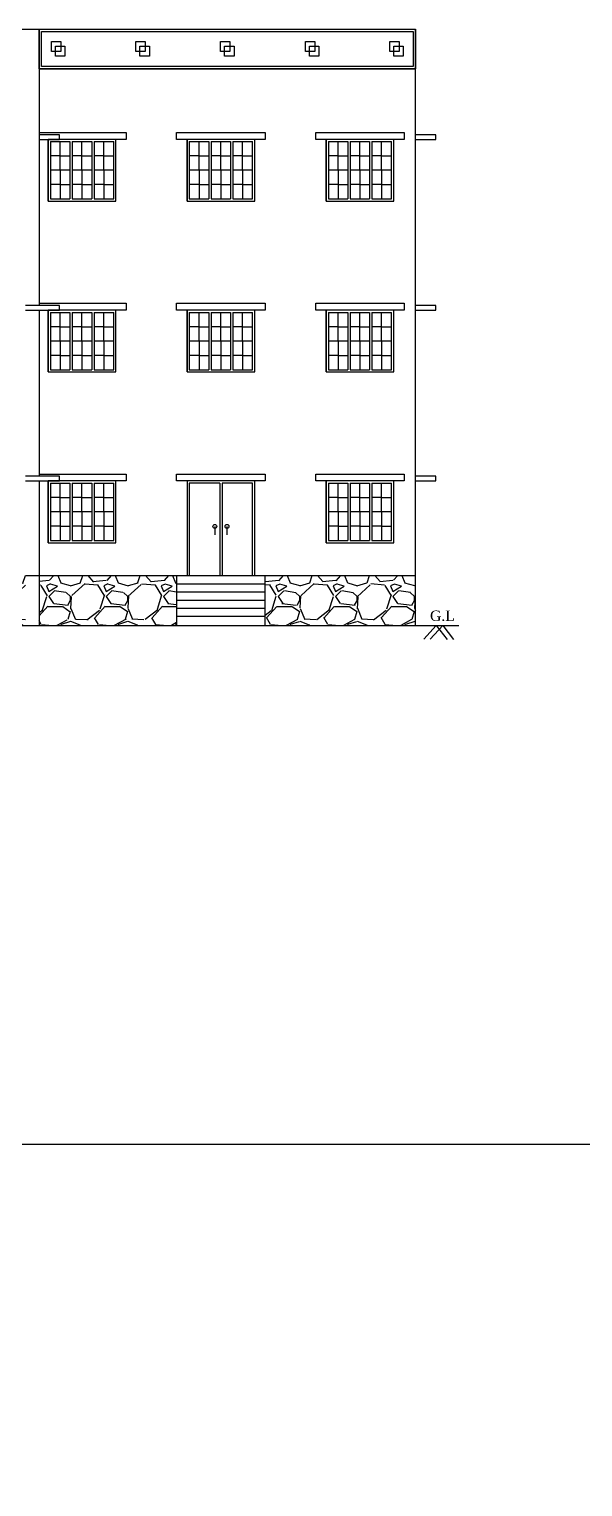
# Model space of a CAD drawing. Header units: metres. Extents: x 1336 to 1656, y -163 to -53.
# Drawn here: x 1446.89 to 1459.15, y -107.81 to -75.54 of the extents above; entities that cross this region are included whole.
import ezdxf

# ---------------------------------------------------------------- set-up
doc = ezdxf.new("R2010")
doc.units = ezdxf.units.M
doc.header["$PDMODE"] = 3
doc.header["$PDSIZE"] = -15
doc.layers.add('.', color=7, linetype='Continuous')
doc.styles.add('Ar Bold', font='arialbd.ttf')
doc.styles.get("Standard").update_dxf_attribs({"font": 'times.ttf'})
doc.dimstyles.new('~dimensions', dxfattribs={"dimtxt": 0.25, "dimasz": 0.17, "dimexe": 0.05, "dimexo": 0.0625, "dimgap": 0.06, "dimtad": 1, "dimzin": 4, "dimdsep": 46, "dimtxsty": 'Ar Bold', "dimcen": 0.09, "dimse1": 1, "dimse2": 1, "dimsd1": 1, "dimsd2": 1, "dimclrt": 71, "dimadec": 0, "dimazin": 0, "dimtfac": 1, "dimtix": 1, "dimtofl": 0, "dimtmove": 2, "dimatfit": 3, "dimfxl": 0, "dimtolj": 1, "dimtzin": 0, "dimarcsym": 0})

# ---------------------------------------------------------------- blocks, each defined once
blk = doc.blocks.new('*D937')
at = {"layer": 'Defpoints', "color": 0}
for p in [(1428.097, -107.699), (1455.447, -107.699), (1455.447, -107.814)]:
    blk.add_point(p, dxfattribs=at)
at = {"color": 71, "insert": (1441.772, -107.627), "char_height": 0.25, "attachment_point": 5, "style": 'Ar Bold'}
blk.add_mtext('\\A1;27.35', dxfattribs=at)

msp = doc.modelspace()

# ---------------------------------------------------------------- hatches: boundary and pattern name
at = {"layer": '.'}
h = msp.add_hatch(dxfattribs=at)
h.set_pattern_fill('GRAVEL', color=256, scale=0.05)
h.paths.add_polyline_path([(1440.4821, -87.64), (1440.4821, -88.74), (1446.8121, -88.74), (1446.8121, -87.64)])
h.paths.add_polyline_path([(1447.1121, -87.64), (1447.1121, -88.74), (1450.1571, -88.74), (1450.1571, -87.64)])
h.paths.add_polyline_path([(1452.1171, -87.64), (1452.1171, -88.74), (1455.4471, -88.74), (1455.4471, -87.64)])

# ---------------------------------------------------------------- linework, layer by layer
for p, q in [((1432.0921, -75.54), (1455.4471, -75.54)), ((1447.1121, -75.54), (1447.1121, -81.66)), ((1455.4471, -88.74), (1455.4471, -75.54)), ((1447.1121, -76.42), (1455.4471, -76.42)), ((1447.3121, -79.35), (1447.3121, -77.98)), ((1447.3621, -78.03), (1447.3621, -79.3)), ((1447.3621, -78.03), (1447.7941, -78.03)), ((1447.5781, -78.665), (1447.5781, -78.03)), ((1447.7941, -78.03), (1447.7941, -79.3)), ((1447.8441, -78.03), (1448.2761, -78.03)), ((1447.8441, -78.03), (1447.8441, -79.3)), ((1448.0601, -78.665), (1448.0601, -78.03)), ((1448.2761, -78.03), (1448.2761, -79.3)), ((1448.3261, -78.03), (1448.3261, -79.3)), ((1448.3261, -78.03), (1448.7621, -78.03)), ((1448.5421, -78.665), (1448.5421, -78.03)), ((1448.7621, -79.3), (1448.7621, -78.03)), ((1448.8121, -79.35), (1448.8121, -77.98)), ((1450.3871, -79.35), (1450.3871, -77.98)), ((1450.4371, -78.03), (1450.4371, -79.3)), ((1450.4371, -78.03), (1450.8691, -78.03)), ((1450.6531, -78.665), (1450.6531, -78.03)), ((1450.8691, -78.03), (1450.8691, -79.3)), ((1450.9191, -78.03), (1451.3511, -78.03)), ((1450.9191, -78.03), (1450.9191, -79.3)), ((1451.1351, -78.665), (1451.1351, -78.03)), ((1451.3511, -78.03), (1451.3511, -79.3)), ((1451.4011, -78.03), (1451.4011, -79.3)), ((1451.4011, -78.03), (1451.8371, -78.03)), ((1451.6171, -78.665), (1451.6171, -78.03)), ((1451.8371, -79.3), (1451.8371, -78.03)), ((1451.8871, -79.35), (1451.8871, -77.98)), ((1453.4671, -79.35), (1453.4671, -77.98)), ((1453.5171, -78.03), (1453.5171, -79.3)), ((1453.5171, -78.03), (1453.9491, -78.03)), ((1453.7331, -78.665), (1453.7331, -78.03)), ((1453.9491, -78.03), (1453.9491, -79.3)), ((1453.9991, -78.03), (1454.4311, -78.03)), ((1453.9991, -78.03), (1453.9991, -79.3)), ((1454.2151, -78.665), (1454.2151, -78.03)), ((1454.4311, -78.03), (1454.4311, -79.3)), ((1454.4811, -78.03), (1454.4811, -79.3)), ((1454.4811, -78.03), (1454.9171, -78.03)), ((1454.6971, -78.665), (1454.6971, -78.03)), ((1454.9171, -79.3), (1454.9171, -78.03)), ((1454.9671, -79.35), (1454.9671, -77.98)), ((1455.8971, -77.88), (1455.4471, -77.88)), ((1455.4471, -77.98), (1455.8971, -77.98)), ((1455.8971, -77.98), (1455.8971, -77.88)), ((1447.5781, -78.3475), (1447.3621, -78.3475)), ((1447.5781, -78.3475), (1447.7941, -78.3475)), ((1448.0601, -78.3475), (1447.8441, -78.3475)), ((1448.0601, -78.3475), (1448.2761, -78.3475)), ((1448.5421, -78.3475), (1448.3261, -78.3475)), ((1448.5421, -78.3475), (1448.7621, -78.3475)), ((1450.6531, -78.3475), (1450.4371, -78.3475)), ((1450.6531, -78.3475), (1450.8691, -78.3475)), ((1451.1351, -78.3475), (1450.9191, -78.3475)), ((1451.1351, -78.3475), (1451.3511, -78.3475)), ((1451.6171, -78.3475), (1451.4011, -78.3475)), ((1451.6171, -78.3475), (1451.8371, -78.3475)), ((1453.7331, -78.3475), (1453.5171, -78.3475)), ((1453.7331, -78.3475), (1453.9491, -78.3475)), ((1454.2151, -78.3475), (1453.9991, -78.3475)), ((1454.2151, -78.3475), (1454.4311, -78.3475)), ((1454.6971, -78.3475), (1454.4811, -78.3475)), ((1454.6971, -78.3475), (1454.9171, -78.3475)), ((1447.7941, -78.665), (1447.3621, -78.665)), ((1447.7941, -78.665), (1447.3621, -78.665)), ((1447.5781, -78.665), (1447.5781, -79.3)), ((1448.2761, -78.665), (1447.8441, -78.665)), ((1448.2761, -78.665), (1447.8441, -78.665)), ((1448.0601, -78.665), (1448.0601, -79.3)), ((1448.7621, -78.665), (1448.3261, -78.665)), ((1448.7621, -78.665), (1448.3261, -78.665)), ((1448.5421, -78.665), (1448.5421, -79.3)), ((1450.8691, -78.665), (1450.4371, -78.665)), ((1450.8691, -78.665), (1450.4371, -78.665)), ((1450.6531, -78.665), (1450.6531, -79.3)), ((1451.3511, -78.665), (1450.9191, -78.665)), ((1451.3511, -78.665), (1450.9191, -78.665)), ((1451.1351, -78.665), (1451.1351, -79.3)), ((1451.8371, -78.665), (1451.4011, -78.665)), ((1451.8371, -78.665), (1451.4011, -78.665)), ((1451.6171, -78.665), (1451.6171, -79.3)), ((1453.9491, -78.665), (1453.5171, -78.665)), ((1453.9491, -78.665), (1453.5171, -78.665)), ((1453.7331, -78.665), (1453.7331, -79.3)), ((1454.4311, -78.665), (1453.9991, -78.665)), ((1454.4311, -78.665), (1453.9991, -78.665)), ((1454.2151, -78.665), (1454.2151, -79.3)), ((1454.9171, -78.665), (1454.4811, -78.665)), ((1454.9171, -78.665), (1454.4811, -78.665)), ((1454.6971, -78.665), (1454.6971, -79.3)), ((1447.5781, -78.9825), (1447.3621, -78.9825)), ((1447.5781, -78.9825), (1447.7941, -78.9825)), ((1448.0601, -78.9825), (1447.8441, -78.9825)), ((1448.0601, -78.9825), (1448.2761, -78.9825)), ((1448.5421, -78.9825), (1448.3261, -78.9825)), ((1448.5421, -78.9825), (1448.7621, -78.9825)), ((1450.6531, -78.9825), (1450.4371, -78.9825)), ((1450.6531, -78.9825), (1450.8691, -78.9825)), ((1451.1351, -78.9825), (1450.9191, -78.9825)), ((1451.1351, -78.9825), (1451.3511, -78.9825)), ((1451.6171, -78.9825), (1451.4011, -78.9825)), ((1451.6171, -78.9825), (1451.8371, -78.9825)), ((1453.7331, -78.9825), (1453.5171, -78.9825)), ((1453.7331, -78.9825), (1453.9491, -78.9825)), ((1454.2151, -78.9825), (1453.9991, -78.9825)), ((1454.2151, -78.9825), (1454.4311, -78.9825)), ((1454.6971, -78.9825), (1454.4811, -78.9825)), ((1454.6971, -78.9825), (1454.9171, -78.9825)), ((1447.3621, -79.3), (1447.7941, -79.3)), ((1447.8441, -79.3), (1448.2761, -79.3)), ((1448.3261, -79.3), (1448.7621, -79.3)), ((1450.4371, -79.3), (1450.8691, -79.3)), ((1450.9191, -79.3), (1451.3511, -79.3)), ((1451.4011, -79.3), (1451.8371, -79.3)), ((1453.5171, -79.3), (1453.9491, -79.3)), ((1453.9991, -79.3), (1454.4311, -79.3)), ((1454.4811, -79.3), (1454.9171, -79.3)), ((1447.1121, -81.76), (1447.1121, -85.44)), ((1447.3121, -83.13), (1447.3121, -81.76)), ((1447.3621, -81.81), (1447.3621, -83.08)), ((1447.3621, -81.81), (1447.7941, -81.81)), ((1447.5781, -82.445), (1447.5781, -81.81)), ((1447.7941, -81.81), (1447.7941, -83.08)), ((1447.8441, -81.81), (1448.2761, -81.81)), ((1447.8441, -81.81), (1447.8441, -83.08)), ((1448.0601, -82.445), (1448.0601, -81.81)), ((1448.2761, -81.81), (1448.2761, -83.08)), ((1448.3261, -81.81), (1448.3261, -83.08)), ((1448.3261, -81.81), (1448.7621, -81.81)), ((1448.5421, -82.445), (1448.5421, -81.81)), ((1448.7621, -83.08), (1448.7621, -81.81)), ((1448.8121, -83.13), (1448.8121, -81.76)), ((1450.3871, -83.13), (1450.3871, -81.76)), ((1450.4371, -81.81), (1450.4371, -83.08)), ((1450.4371, -81.81), (1450.8691, -81.81)), ((1450.6531, -82.445), (1450.6531, -81.81)), ((1450.8691, -81.81), (1450.8691, -83.08)), ((1450.9191, -81.81), (1451.3511, -81.81)), ((1450.9191, -81.81), (1450.9191, -83.08)), ((1451.1351, -82.445), (1451.1351, -81.81)), ((1451.3511, -81.81), (1451.3511, -83.08)), ((1451.4011, -81.81), (1451.4011, -83.08)), ((1451.4011, -81.81), (1451.8371, -81.81)), ((1451.6171, -82.445), (1451.6171, -81.81)), ((1451.8371, -83.08), (1451.8371, -81.81)), ((1451.8871, -83.13), (1451.8871, -81.76)), ((1453.4671, -83.13), (1453.4671, -81.76)), ((1453.5171, -81.81), (1453.5171, -83.08)), ((1453.5171, -81.81), (1453.9491, -81.81)), ((1453.7331, -82.445), (1453.7331, -81.81)), ((1453.9491, -81.81), (1453.9491, -83.08)), ((1453.9991, -81.81), (1454.4311, -81.81)), ((1453.9991, -81.81), (1453.9991, -83.08)), ((1454.2151, -82.445), (1454.2151, -81.81)), ((1454.4311, -81.81), (1454.4311, -83.08)), ((1454.4811, -81.81), (1454.4811, -83.08)), ((1454.4811, -81.81), (1454.9171, -81.81)), ((1454.6971, -82.445), (1454.6971, -81.81)), ((1454.9171, -83.08), (1454.9171, -81.81)), ((1454.9671, -83.13), (1454.9671, -81.76)), ((1455.8971, -81.66), (1455.4471, -81.66)), ((1455.4471, -81.76), (1455.8971, -81.76)), ((1455.8971, -81.76), (1455.8971, -81.66)), ((1447.5781, -82.1275), (1447.3621, -82.1275)), ((1447.5781, -82.1275), (1447.7941, -82.1275)), ((1448.0601, -82.1275), (1447.8441, -82.1275)), ((1448.0601, -82.1275), (1448.2761, -82.1275)), ((1448.5421, -82.1275), (1448.3261, -82.1275)), ((1448.5421, -82.1275), (1448.7621, -82.1275)), ((1450.6531, -82.1275), (1450.4371, -82.1275)), ((1450.6531, -82.1275), (1450.8691, -82.1275)), ((1451.1351, -82.1275), (1450.9191, -82.1275)), ((1451.1351, -82.1275), (1451.3511, -82.1275)), ((1451.6171, -82.1275), (1451.4011, -82.1275)), ((1451.6171, -82.1275), (1451.8371, -82.1275)), ((1453.7331, -82.1275), (1453.5171, -82.1275)), ((1453.7331, -82.1275), (1453.9491, -82.1275)), ((1454.2151, -82.1275), (1453.9991, -82.1275)), ((1454.2151, -82.1275), (1454.4311, -82.1275)), ((1454.6971, -82.1275), (1454.4811, -82.1275)), ((1454.6971, -82.1275), (1454.9171, -82.1275)), ((1447.7941, -82.445), (1447.3621, -82.445)), ((1447.7941, -82.445), (1447.3621, -82.445)), ((1447.5781, -82.445), (1447.5781, -83.08)), ((1448.2761, -82.445), (1447.8441, -82.445)), ((1448.2761, -82.445), (1447.8441, -82.445)), ((1448.0601, -82.445), (1448.0601, -83.08)), ((1448.7621, -82.445), (1448.3261, -82.445)), ((1448.7621, -82.445), (1448.3261, -82.445)), ((1448.5421, -82.445), (1448.5421, -83.08)), ((1450.8691, -82.445), (1450.4371, -82.445)), ((1450.8691, -82.445), (1450.4371, -82.445)), ((1450.6531, -82.445), (1450.6531, -83.08)), ((1451.3511, -82.445), (1450.9191, -82.445)), ((1451.3511, -82.445), (1450.9191, -82.445)), ((1451.1351, -82.445), (1451.1351, -83.08)), ((1451.8371, -82.445), (1451.4011, -82.445)), ((1451.8371, -82.445), (1451.4011, -82.445)), ((1451.6171, -82.445), (1451.6171, -83.08)), ((1453.9491, -82.445), (1453.5171, -82.445)), ((1453.9491, -82.445), (1453.5171, -82.445)), ((1453.7331, -82.445), (1453.7331, -83.08)), ((1454.4311, -82.445), (1453.9991, -82.445)), ((1454.4311, -82.445), (1453.9991, -82.445)), ((1454.2151, -82.445), (1454.2151, -83.08)), ((1454.9171, -82.445), (1454.4811, -82.445)), ((1454.9171, -82.445), (1454.4811, -82.445)), ((1454.6971, -82.445), (1454.6971, -83.08)), ((1447.5781, -82.7625), (1447.3621, -82.7625)), ((1447.5781, -82.7625), (1447.7941, -82.7625)), ((1448.0601, -82.7625), (1447.8441, -82.7625)), ((1448.0601, -82.7625), (1448.2761, -82.7625)), ((1448.5421, -82.7625), (1448.3261, -82.7625)), ((1448.5421, -82.7625), (1448.7621, -82.7625)), ((1450.6531, -82.7625), (1450.4371, -82.7625)), ((1450.6531, -82.7625), (1450.8691, -82.7625)), ((1451.1351, -82.7625), (1450.9191, -82.7625)), ((1451.1351, -82.7625), (1451.3511, -82.7625)), ((1451.6171, -82.7625), (1451.4011, -82.7625)), ((1451.6171, -82.7625), (1451.8371, -82.7625)), ((1453.7331, -82.7625), (1453.5171, -82.7625)), ((1453.7331, -82.7625), (1453.9491, -82.7625)), ((1454.2151, -82.7625), (1453.9991, -82.7625)), ((1454.2151, -82.7625), (1454.4311, -82.7625)), ((1454.6971, -82.7625), (1454.4811, -82.7625)), ((1454.6971, -82.7625), (1454.9171, -82.7625)), ((1447.3621, -83.08), (1447.7941, -83.08)), ((1447.8441, -83.08), (1448.2761, -83.08)), ((1448.3261, -83.08), (1448.7621, -83.08)), ((1450.4371, -83.08), (1450.8691, -83.08)), ((1450.9191, -83.08), (1451.3511, -83.08)), ((1451.4011, -83.08), (1451.8371, -83.08)), ((1453.5171, -83.08), (1453.9491, -83.08)), ((1453.9991, -83.08), (1454.4311, -83.08)), ((1454.4811, -83.08), (1454.9171, -83.08)), ((1447.5621, -85.44), (1446.8121, -85.44)), ((1447.5621, -85.54), (1447.5621, -85.44)), ((1446.8121, -85.54), (1447.5621, -85.54)), ((1447.1121, -85.54), (1447.1121, -88.74)), ((1447.3121, -86.91), (1447.3121, -85.54)), ((1447.3621, -85.59), (1447.3621, -86.86)), ((1447.3621, -85.59), (1447.7941, -85.59)), ((1447.5781, -86.225), (1447.5781, -85.59)), ((1447.7941, -85.59), (1447.7941, -86.86)), ((1447.8441, -85.59), (1448.2761, -85.59)), ((1447.8441, -85.59), (1447.8441, -86.86)), ((1448.0601, -86.225), (1448.0601, -85.59)), ((1448.2761, -85.59), (1448.2761, -86.86)), ((1448.3261, -85.59), (1448.3261, -86.86)), ((1448.3261, -85.59), (1448.7621, -85.59)), ((1448.5421, -86.225), (1448.5421, -85.59)), ((1448.7621, -86.86), (1448.7621, -85.59)), ((1448.8121, -86.91), (1448.8121, -85.54)), ((1451.1121, -85.59), (1451.1121, -87.64)), ((1451.1621, -85.59), (1451.1621, -87.64)), ((1453.4671, -86.91), (1453.4671, -85.54)), ((1453.5171, -85.59), (1453.5171, -86.86)), ((1453.5171, -85.59), (1453.9491, -85.59)), ((1453.7331, -86.225), (1453.7331, -85.59)), ((1453.9491, -85.59), (1453.9491, -86.86)), ((1453.9991, -85.59), (1454.4311, -85.59)), ((1453.9991, -85.59), (1453.9991, -86.86)), ((1454.2151, -86.225), (1454.2151, -85.59)), ((1454.4311, -85.59), (1454.4311, -86.86)), ((1454.4811, -85.59), (1454.4811, -86.86)), ((1454.4811, -85.59), (1454.9171, -85.59)), ((1454.6971, -86.225), (1454.6971, -85.59)), ((1454.9171, -86.86), (1454.9171, -85.59)), ((1454.9671, -86.91), (1454.9671, -85.54)), ((1447.5781, -85.9075), (1447.3621, -85.9075)), ((1447.5781, -85.9075), (1447.7941, -85.9075)), ((1448.0601, -85.9075), (1447.8441, -85.9075)), ((1448.0601, -85.9075), (1448.2761, -85.9075)), ((1448.5421, -85.9075), (1448.3261, -85.9075)), ((1448.5421, -85.9075), (1448.7621, -85.9075)), ((1453.7331, -85.9075), (1453.5171, -85.9075)), ((1453.7331, -85.9075), (1453.9491, -85.9075)), ((1454.2151, -85.9075), (1453.9991, -85.9075)), ((1454.2151, -85.9075), (1454.4311, -85.9075)), ((1454.6971, -85.9075), (1454.4811, -85.9075)), ((1454.6971, -85.9075), (1454.9171, -85.9075)), ((1447.7941, -86.225), (1447.3621, -86.225)), ((1447.7941, -86.225), (1447.3621, -86.225)), ((1447.5781, -86.225), (1447.5781, -86.86)), ((1448.2761, -86.225), (1447.8441, -86.225)), ((1448.2761, -86.225), (1447.8441, -86.225)), ((1448.0601, -86.225), (1448.0601, -86.86)), ((1448.7621, -86.225), (1448.3261, -86.225)), ((1448.7621, -86.225), (1448.3261, -86.225)), ((1448.5421, -86.225), (1448.5421, -86.86)), ((1453.9491, -86.225), (1453.5171, -86.225)), ((1453.9491, -86.225), (1453.5171, -86.225)), ((1453.7331, -86.225), (1453.7331, -86.86)), ((1454.4311, -86.225), (1453.9991, -86.225)), ((1454.4311, -86.225), (1453.9991, -86.225)), ((1454.2151, -86.225), (1454.2151, -86.86)), ((1454.9171, -86.225), (1454.4811, -86.225)), ((1454.9171, -86.225), (1454.4811, -86.225)), ((1454.6971, -86.225), (1454.6971, -86.86)), ((1447.5781, -86.5425), (1447.3621, -86.5425)), ((1447.5781, -86.5425), (1447.7941, -86.5425)), ((1448.0601, -86.5425), (1447.8441, -86.5425)), ((1448.0601, -86.5425), (1448.2761, -86.5425)), ((1448.5421, -86.5425), (1448.3261, -86.5425)), ((1448.5421, -86.5425), (1448.7621, -86.5425)), ((1451.0025, -86.5487), (1451.0025, -86.7337)), ((1451.2717, -86.5487), (1451.2717, -86.7337)), ((1453.7331, -86.5425), (1453.5171, -86.5425)), ((1453.7331, -86.5425), (1453.9491, -86.5425)), ((1454.2151, -86.5425), (1453.9991, -86.5425)), ((1454.2151, -86.5425), (1454.4311, -86.5425)), ((1454.6971, -86.5425), (1454.4811, -86.5425)), ((1454.6971, -86.5425), (1454.9171, -86.5425)), ((1447.3621, -86.86), (1447.7941, -86.86)), ((1447.8441, -86.86), (1448.2761, -86.86)), ((1448.3261, -86.86), (1448.7621, -86.86)), ((1453.5171, -86.86), (1453.9491, -86.86)), ((1453.9991, -86.86), (1454.4311, -86.86)), ((1454.4811, -86.86), (1454.9171, -86.86)), ((1446.8121, -87.64), (1455.4471, -87.64)), ((1450.1571, -87.64), (1450.1571, -88.74)), ((1452.1171, -88.74), (1452.1171, -87.64)), ((1450.1571, -87.82), (1452.1171, -87.82)), ((1450.1571, -88), (1452.1171, -88)), ((1450.1571, -88.18), (1452.1171, -88.18)), ((1450.1571, -88.36), (1452.1171, -88.36)), ((1427.1855, -88.74), (1456.4039, -88.74)), ((1450.1571, -88.54), (1452.1171, -88.54)), ((1455.9071, -88.74), (1455.6338, -89.0456)), ((1456.0492, -88.74), (1455.7759, -89.0456)), ((1455.9071, -88.74), (1456.149, -89.0544)), ((1456.0492, -88.74), (1456.2911, -89.0544))]:
    msp.add_line(p, q)
at = {"color": 4}
msp.add_line((1422.5906, -100.2264), (1573.6412, -100.2264), dxfattribs=at)
for points in [[(1447.1121, -75.54), (1455.4471, -75.54), (1455.4471, -76.42), (1447.1121, -76.42)], [(1447.1621, -75.59), (1455.3971, -75.59), (1455.3971, -76.37), (1447.1621, -76.37)], [(1447.3815, -75.8145), (1447.5911, -75.8145), (1447.5911, -76.0346), (1447.3815, -76.0346)], [(1449.2521, -75.8145), (1449.4617, -75.8145), (1449.4617, -76.0346), (1449.2521, -76.0346)], [(1451.1262, -75.8145), (1451.3358, -75.8145), (1451.3358, -76.0346), (1451.1262, -76.0346)], [(1453.0077, -75.8145), (1453.2173, -75.8145), (1453.2173, -76.0346), (1453.0077, -76.0346)], [(1454.8765, -75.8145), (1455.086, -75.8145), (1455.086, -76.0346), (1454.8765, -76.0346)], [(1447.4732, -75.9171), (1447.6827, -75.9171), (1447.6827, -76.1372), (1447.4732, -76.1372)], [(1449.3438, -75.9171), (1449.5534, -75.9171), (1449.5534, -76.1372), (1449.3438, -76.1372)], [(1451.2178, -75.9171), (1451.4274, -75.9171), (1451.4274, -76.1372), (1451.2178, -76.1372)], [(1453.0994, -75.9171), (1453.309, -75.9171), (1453.309, -76.1372), (1453.0994, -76.1372)], [(1454.9681, -75.9171), (1455.1777, -75.9171), (1455.1777, -76.1372), (1454.9681, -76.1372)], [(1447.3121, -79.35), (1448.8121, -79.35), (1448.8121, -77.98), (1447.3121, -77.98)], [(1447.3121, -79.35), (1448.8121, -79.35), (1448.8121, -77.98), (1447.3121, -77.98)], [(1450.1571, -77.83), (1452.1171, -77.83), (1452.1171, -77.98), (1450.1571, -77.98)], [(1450.3871, -79.35), (1451.8871, -79.35), (1451.8871, -77.98), (1450.3871, -77.98)], [(1450.3871, -79.35), (1451.8871, -79.35), (1451.8871, -77.98), (1450.3871, -77.98)], [(1453.2371, -77.83), (1455.1971, -77.83), (1455.1971, -77.98), (1453.2371, -77.98)], [(1453.4671, -79.35), (1454.9671, -79.35), (1454.9671, -77.98), (1453.4671, -77.98)], [(1453.4671, -79.35), (1454.9671, -79.35), (1454.9671, -77.98), (1453.4671, -77.98)], [(1450.1571, -81.61), (1452.1171, -81.61), (1452.1171, -81.76), (1450.1571, -81.76)], [(1453.2371, -81.61), (1455.1971, -81.61), (1455.1971, -81.76), (1453.2371, -81.76)], [(1447.3121, -83.13), (1448.8121, -83.13), (1448.8121, -81.76), (1447.3121, -81.76)], [(1447.3121, -83.13), (1448.8121, -83.13), (1448.8121, -81.76), (1447.3121, -81.76)], [(1450.3871, -83.13), (1451.8871, -83.13), (1451.8871, -81.76), (1450.3871, -81.76)], [(1450.3871, -83.13), (1451.8871, -83.13), (1451.8871, -81.76), (1450.3871, -81.76)], [(1453.4671, -83.13), (1454.9671, -83.13), (1454.9671, -81.76), (1453.4671, -81.76)], [(1453.4671, -83.13), (1454.9671, -83.13), (1454.9671, -81.76), (1453.4671, -81.76)], [(1450.1571, -85.39), (1452.1171, -85.39), (1452.1171, -85.54), (1450.1571, -85.54)], [(1453.2371, -85.39), (1455.1971, -85.39), (1455.1971, -85.54), (1453.2371, -85.54)], [(1447.3121, -86.91), (1448.8121, -86.91), (1448.8121, -85.54), (1447.3121, -85.54)], [(1447.3121, -86.91), (1448.8121, -86.91), (1448.8121, -85.54), (1447.3121, -85.54)], [(1451.8871, -85.54), (1450.3871, -85.54), (1450.3871, -87.64), (1451.8871, -87.64)], [(1453.4671, -86.91), (1454.9671, -86.91), (1454.9671, -85.54), (1453.4671, -85.54)], [(1453.4671, -86.91), (1454.9671, -86.91), (1454.9671, -85.54), (1453.4671, -85.54)]]:
    msp.add_lwpolyline(points, close=True)
for points in [[(1447.1121, -77.83), (1449.0421, -77.83), (1449.0421, -77.98), (1448.8121, -77.98)], [(1447.1121, -77.98), (1447.5621, -77.98), (1447.5621, -77.88), (1447.1121, -77.88)], [(1447.1121, -81.61), (1449.0421, -81.61), (1449.0421, -81.76), (1448.8121, -81.76)], [(1446.8121, -81.76), (1447.5621, -81.76), (1447.5621, -81.66), (1446.8121, -81.66)], [(1447.1121, -85.39), (1449.0421, -85.39), (1449.0421, -85.54), (1448.8121, -85.54)], [(1455.4471, -85.54), (1455.8971, -85.54), (1455.8971, -85.44), (1455.4471, -85.44)], [(1451.1121, -85.59), (1450.4371, -85.59), (1450.4371, -87.64)], [(1451.8371, -87.64), (1451.8371, -85.59), (1451.1621, -85.59)]]:
    msp.add_lwpolyline(points)
for centre in [(1451.0025, -86.5487), (1451.2717, -86.5487)]:
    msp.add_circle(centre, 0.0428)

# ---------------------------------------------------------------- texts
msp.add_text('G.L', height=0.23).set_placement((1455.7692, -88.6432))

# ---------------------------------------------------------------- dimensions: what is measured, and where the dimension line sits
dim = msp.add_linear_dim(base=(1455.4471, -107.8144), p1=(1428.0971, -107.6994), p2=(1455.4471, -107.6994), dimstyle='~dimensions')
dim.commit()
dim.dimension.update_dxf_attribs({"geometry": '*D937', "text_midpoint": (1441.7721, -107.6267)})

doc.saveas('drawing.dxf')
